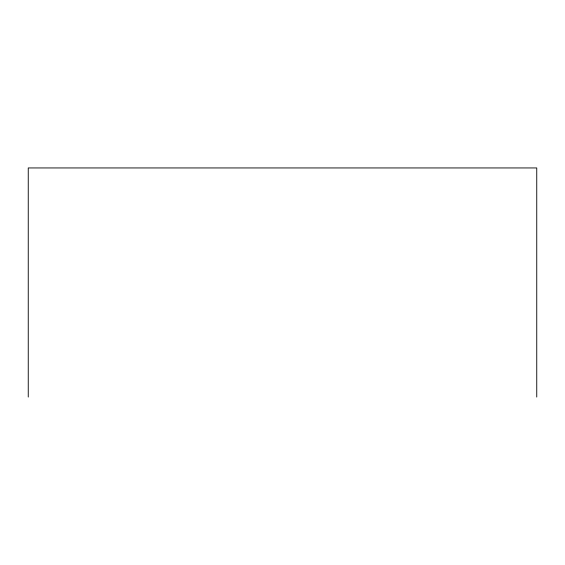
<?xml version="1.0" encoding="UTF-8"?>
<svg xmlns="http://www.w3.org/2000/svg" width="565" height="565" viewBox="0 0 565 565"><rect width="100%" height="100%" fill="white"/><g stroke="black" fill="none" stroke-linecap="round" stroke-linejoin="round"><path stroke-width="0.85" d="M536.75 397.054L536.75 167.946L28.25 167.946L28.25 397.054"/></g></svg>
